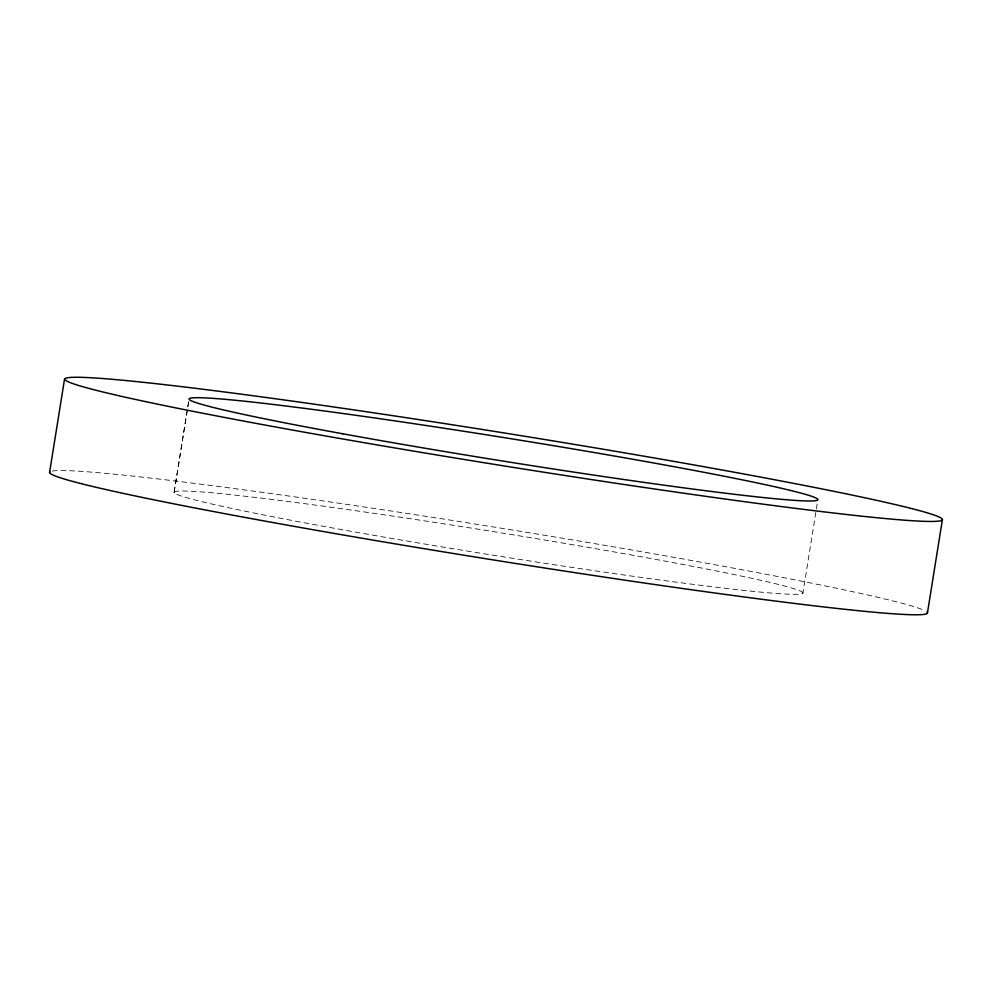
<?xml version="1.0" encoding="UTF-8"?>
<svg xmlns="http://www.w3.org/2000/svg" width="992" height="992" viewBox="0 0 992 992"><rect width="100%" height="100%" fill="white"/><g stroke="black" fill="none" stroke-linecap="round" stroke-linejoin="round"><path stroke-width="0.74" stroke-dasharray="4.96 3.72" d="M174.133 492.218L188.592 401.958M174.121 492.429L189.063 399.106M802.912 593.104A318.42 11.668 9.1 0 0 334.837 507.768A318.42 11.668 9.1 0 0 327.831 527.112A318.42 11.668 9.1 0 0 802.912 593.104L816.168 510.285M816.391 508.958L817.879 499.571M52.278 471.064A444.515 16.294 9.1 0 1 491.114 526.578A444.515 16.294 9.1 0 1 925.313 610.898"/><path stroke-width="1.49" d="M49.6 472.353L64.554 379.031M927.446 612.969L942.4 519.647A444.515 16.294 9.1 0 0 286.254 400.26A444.515 16.294 9.1 0 0 281.778 428.11A444.515 16.294 9.1 0 0 942.4 519.647M926.987 612.027A444.515 16.294 9.1 0 1 489.775 559.364A444.515 16.294 9.1 0 1 49.96 471.845M342.786 433.789A318.42 11.668 9.1 0 0 817.867 499.782A318.42 11.668 9.1 0 0 349.779 414.445A318.42 11.668 9.1 0 0 342.786 433.789"/></g></svg>
